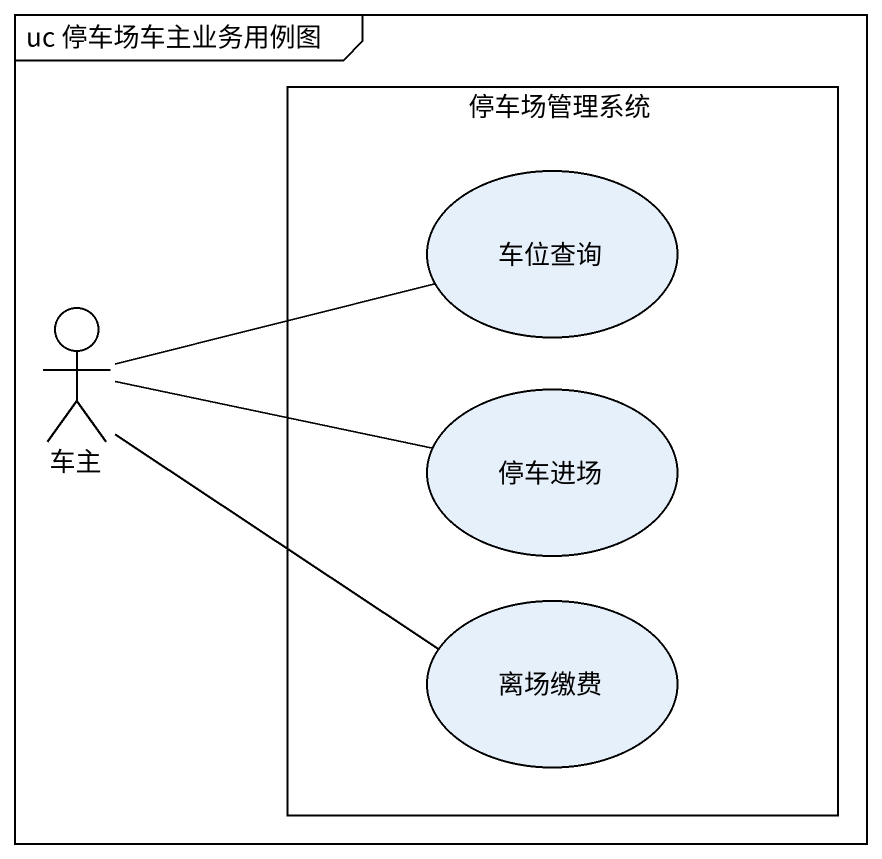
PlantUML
@startuml
mainframe uc 停车场车主业务用例图
rectangle 停车场管理系统 {
  usecase 车位查询
  usecase 停车进场
  usecase 离场缴费
}
actor 车主
车主 -right- 车位查询
车主 -right- 停车进场
车主 -right- 离场缴费
@enduml
